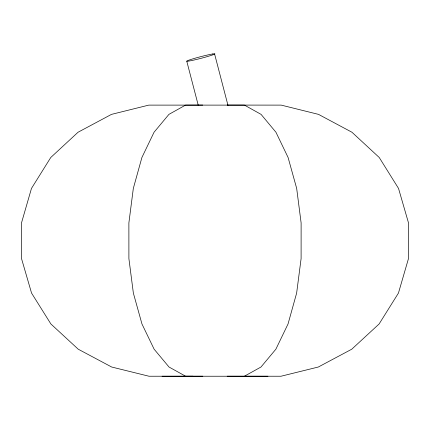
<?xml version="1.0" encoding="UTF-8"?>
<svg xmlns="http://www.w3.org/2000/svg" width="430" height="430" viewBox="0 0 430 430"><rect width="100%" height="100%" fill="white"/><g stroke="black" fill="none" stroke-linecap="round" stroke-linejoin="round"><path stroke-width="0.64" d="M244.374 376.234L260.983 367.021L275.877 349.192L288.041 323.973L296.641 293.072L301.102 258.602L301.118 222.907L296.678 188.426L288.095 157.498L275.947 132.241L261.069 114.375L244.466 105.114L148.791 105.114L111.488 114.375L78.05 132.241L50.761 157.498L31.471 188.426L21.5 222.907L21.527 258.602L31.551 293.072L50.885 323.973L78.212 349.192L111.676 367.021L148.99 376.234L193.038 376.207M202.724 105.087L185.534 105.114L168.931 114.375L154.053 132.241L141.905 157.498L133.321 188.426L128.882 222.907L128.898 258.602L133.359 293.072L141.959 323.973L154.123 349.192L169.017 367.021L185.626 376.234L202.815 376.207M162.067 376.234L267.933 376.234M227.276 105.087L281.209 105.114L318.512 114.375L351.95 132.241L379.238 157.498L398.529 188.426L408.5 222.907L408.473 258.602L398.449 293.072L379.115 323.973L351.788 349.192L318.324 367.021L281.01 376.234L227.185 376.207M214.624 54.105L227.948 105.259M186.77 61.21L198.241 105.243M212.597 53.981L210.189 54.433A14.555 0.839 -14.6 0 0 187.335 60.764A14.555 0.839 -14.6 0 0 202.874 57.835A14.555 0.839 -14.6 0 0 212.597 53.981"/></g></svg>
